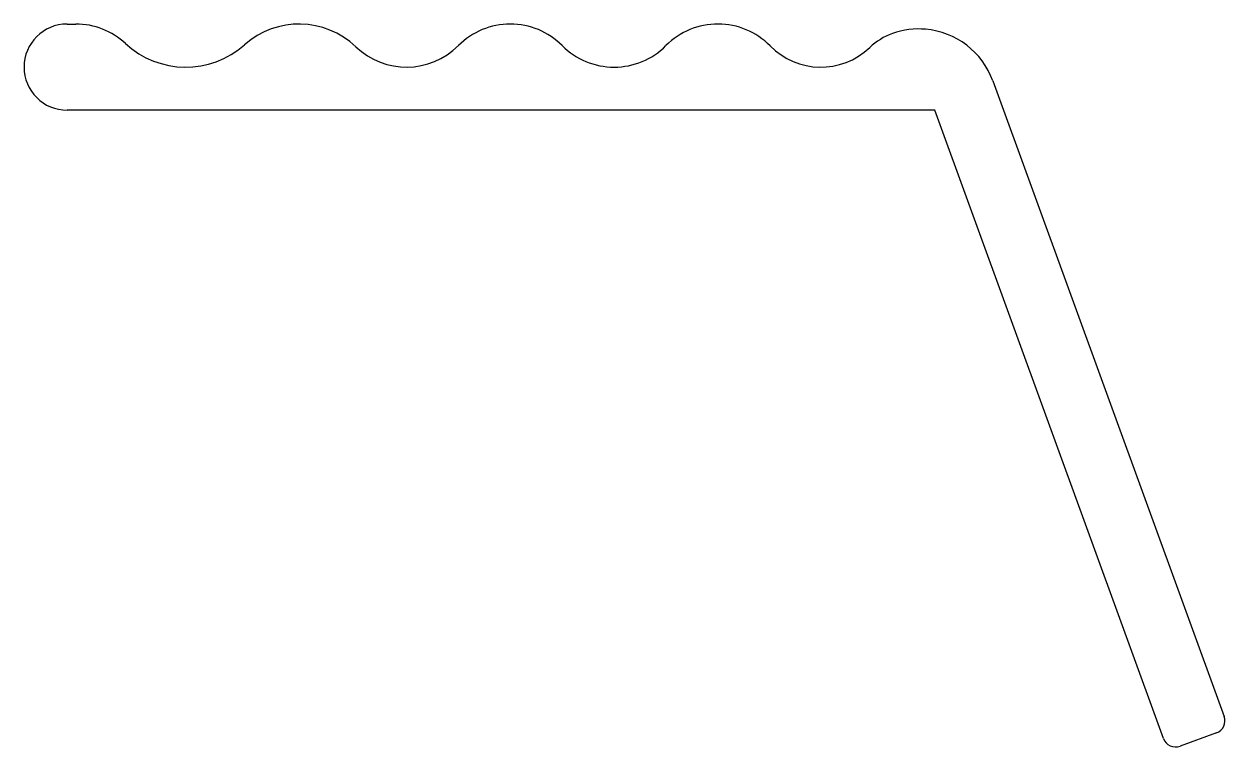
# Model space of a CAD drawing. Extents: x 550.5 to 578.4, y 697 to 713.8.
import ezdxf

# ---------------------------------------------------------------- set-up
doc = ezdxf.new("R2010")
doc.units = 0
doc.layers.get('0').update_dxf_attribs({"linetype": 'CONTINUOUS'})

msp = doc.modelspace()

# ---------------------------------------------------------------- linework, layer by layer
for p, q in [((551.512, 713.801), (551.712, 713.801)), ((572.992, 712.485), (578.361, 697.732)), ((571.645, 711.801), (551.513, 711.801)), ((576.952, 697.219), (571.645, 711.801)), ((578.182, 697.348), (577.336, 697.04))]:
    msp.add_line(p, q)
for centre, radius, start, end in [((551.513, 712.801), 1, 90.0181, 270), ((551.712, 712.101), 1.7, 47.2089, 90.0026), ((556.896, 711.897), 1.904, 46.2658, 131.6222), ((561.796, 712.101), 1.7, 44.9005, 135.0996), ((566.612, 712.101), 1.7, 44.5378, 135.0995), ((571.278, 711.855), 1.831, 85.1223, 109.5813), ((571.277, 711.861), 1.825, 20.0046, 85.0795), ((571.17, 712.164), 1.504, 109.656, 133.4991), ((554.264, 714.858), 2.057, 227.2071, 311.6219), ((559.387, 714.501), 1.7, 226.2633, 315.1005), ((564.204, 714.501), 1.7, 224.8988, 315.1006), ((568.999, 714.45), 1.649, 224.5399, 313.5309), ((578.079, 697.63), 0.3, 290, 20.0001), ((577.234, 697.322), 0.3, 200, 290)]:
    msp.add_arc(centre, radius, start, end)

doc.saveas('drawing.dxf')
